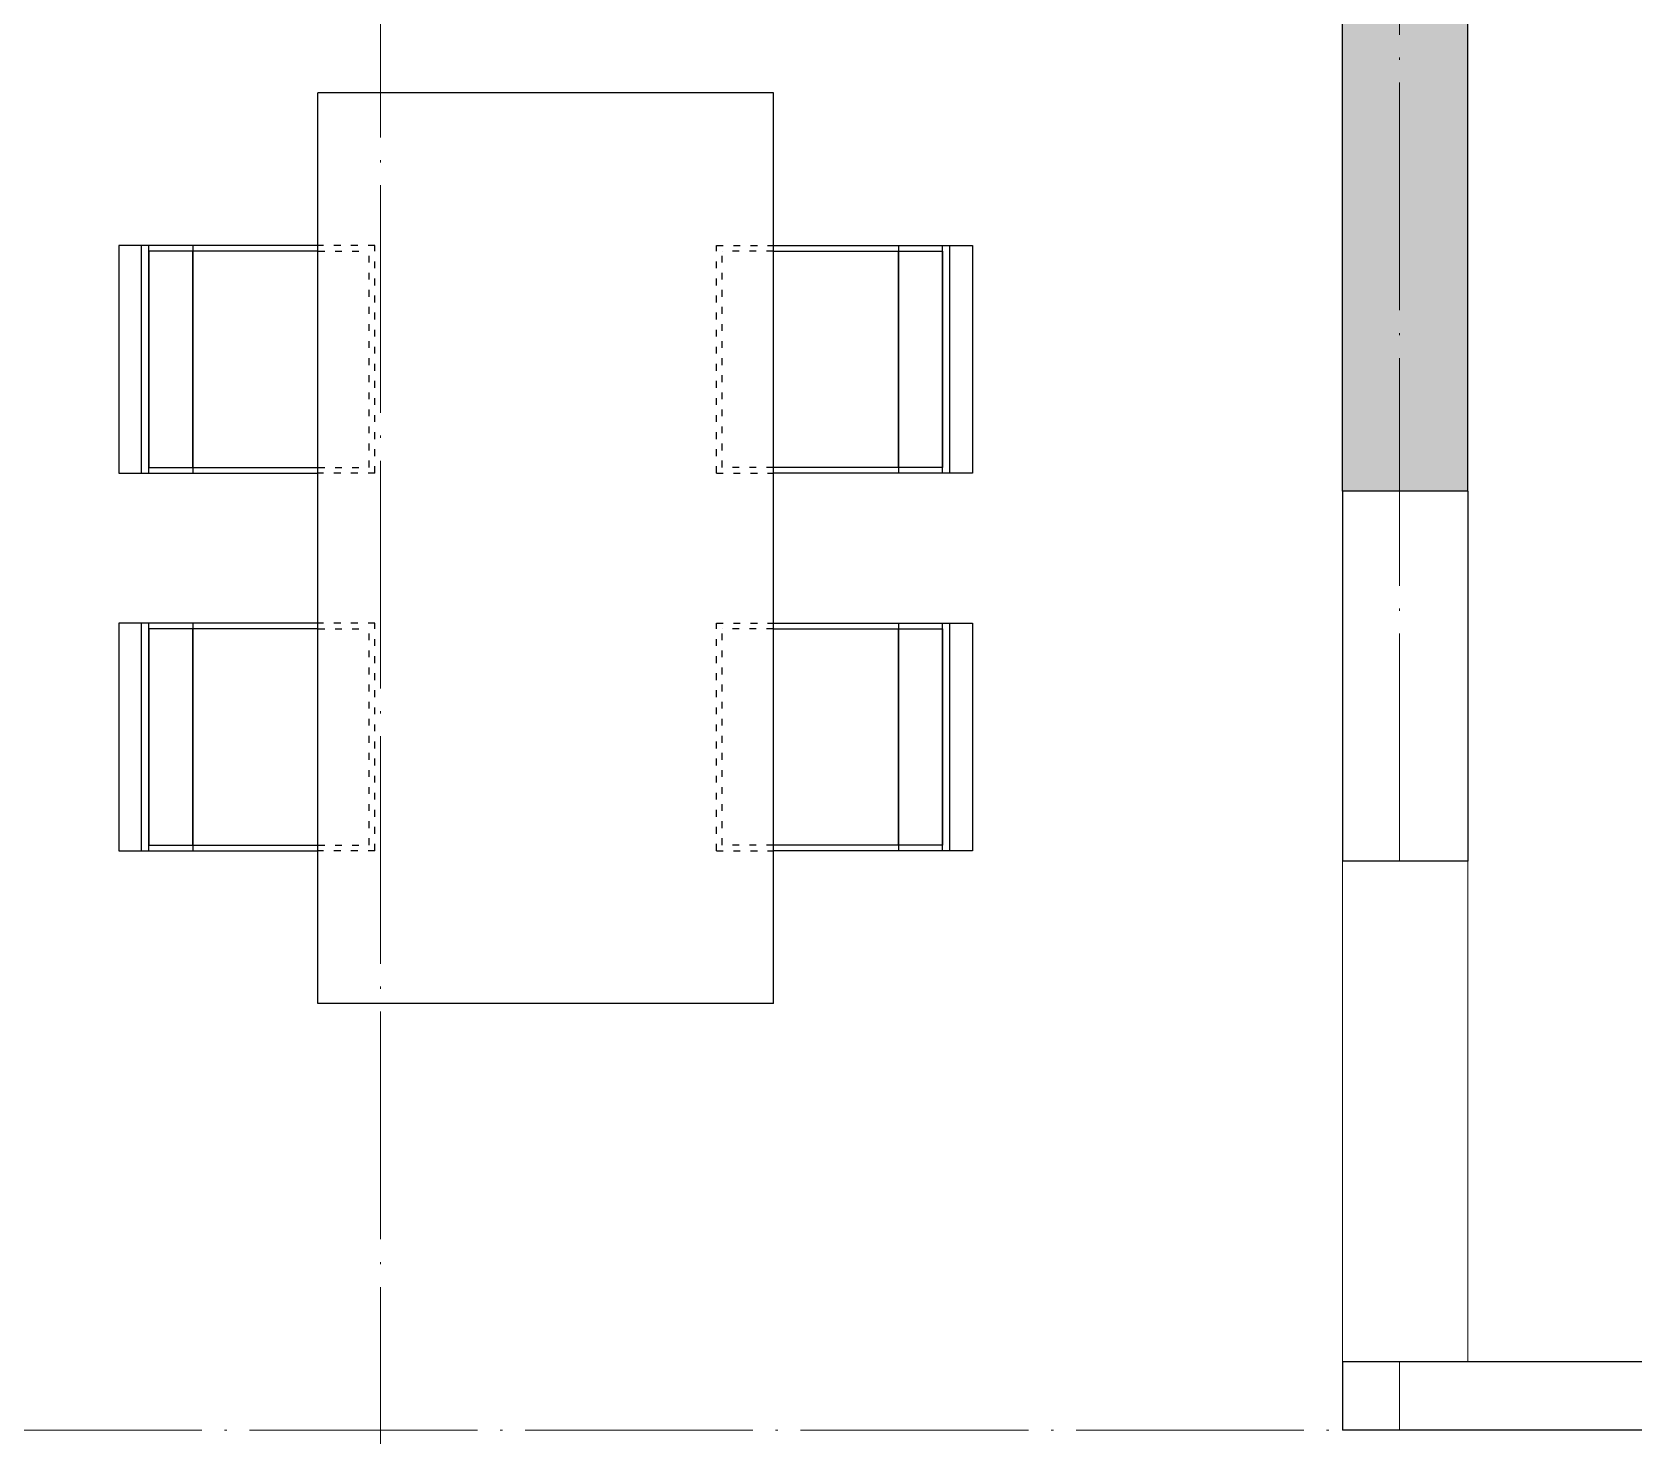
# Model space of a CAD drawing. Header units: inches. Extents: x -50945 to 250244, y -404780 to 18493.
# Drawn here: x 63788 to 66602, y -59199 to -56732 of the extents above; entities that cross this region are included whole.
import ezdxf

# ---------------------------------------------------------------- set-up
doc = ezdxf.new("R2010")
doc.units = ezdxf.units.IN
doc.header["$MEASUREMENT"] = 0
doc.linetypes.add('ACAD_ISO03W100', pattern=[30, 12, -18])
doc.linetypes.add('DOTE', pattern=[2.42, 2, -0.2, 0.02, -0.2])
for name, color, linetype in [('D-ARCHI', 250, 'Continuous'), ('EVH 立面填充', 8, 'Continuous'), ('IBS-182-原建筑非承重墙', 150, 'Continuous'), ('IBS-200-原建筑承重墙柱', 200, 'Continuous'), ('IFF-51-活动家具', 51, 'Continuous')]:
    doc.layers.add(name, color=color, linetype=linetype)
doc.layers.add('门', color=65, linetype='Continuous', lineweight=13)

msp = doc.modelspace()

# ---------------------------------------------------------------- hatches: boundary and pattern name
at = {"layer": 'EVH 立面填充'}
h = msp.add_hatch(color=256, dxfattribs=at)
h.dxf.hatch_style = 1
h.paths.add_polyline_path([(66089.86, -56088.57), (66089.86, -57538.57), (66309.86, -57538.57), (66309.86, -55848.57), (65879.86, -55848.57), (65879.86, -56088.57)])

# ---------------------------------------------------------------- linework, layer by layer
at = {"layer": 'D-ARCHI', "color": 251, "linetype": 'DOTE', "lineweight": 5, "ltscale": 200}
for p, q in [((64399.56, -66596.9), (64399.56, -51648.32)), ((66189.86, -58188.57), (66189.86, -51648.32)), ((66189.86, -59188.57), (66189.86, -59068.57)), ((71829.86, -59188.57), (51502.61, -59188.57))]:
    msp.add_line(p, q, dxfattribs=at)
at = {"layer": 'IBS-182-原建筑非承重墙'}
for p, q in [((66089.86, -57538.57), (66089.86, -58188.57)), ((66309.86, -57538.57), (66309.86, -58188.57)), ((66309.86, -58188.57), (66089.86, -58188.57)), ((68129.86, -59068.57), (66089.86, -59068.57)), ((66089.86, -59068.57), (66089.86, -59188.57)), ((68129.86, -59188.57), (66089.86, -59188.57)), ((66409.86, -59188.57), (66089.86, -59188.57))]:
    msp.add_line(p, q, dxfattribs=at)
at = {"layer": 'IBS-200-原建筑承重墙柱', "ltscale": 0.02}
for p, q in [((66309.86, -57538.57), (66309.86, -55848.57)), ((66089.86, -57538.57), (66089.86, -56088.57)), ((66309.86, -57538.57), (66089.86, -57538.57))]:
    msp.add_line(p, q, dxfattribs=at)
at = {"layer": 'IFF-51-活动家具'}
for p, q in [((65089.86, -56838.57, 0), (64289.86, -56838.57, 0)), ((64289.86, -58438.57, 0), (64289.86, -56838.57)), ((65089.86, -58438.57), (65089.86, -56838.57)), ((64289.86, -57106.79, 0), (63939.86, -57106.79, 0)), ((63939.86, -57106.79, 0), (63939.86, -57506.79, 0)), ((63979.86, -57106.79, 0), (63939.86, -57106.79, 0)), ((63979.86, -57506.79, 0), (63979.86, -57106.79, 0)), ((63992.63, -57506.79, 0), (63992.63, -57106.79, 0)), ((63992.63, -57116.79, 0), (63992.63, -57496.79, 0)), ((64069.86, -57116.79, 0), (63992.63, -57116.79, 0)), ((64069.86, -57106.79, 0), (64069.86, -57506.79, 0)), ((64069.86, -57116.79, 0), (64069.86, -57496.79, 0)), ((64289.86, -57116.79, 0), (64069.86, -57116.79, 0)), ((64069.86, -57496.79, 0), (64069.86, -57116.79, 0)), ((65089.86, -57106.79, 0), (65439.86, -57106.79, 0)), ((65089.86, -57116.79, 0), (65309.86, -57116.79, 0)), ((65309.86, -57106.79, 0), (65309.86, -57506.79, 0)), ((65309.86, -57116.79, 0), (65309.86, -57496.79, 0)), ((65309.86, -57496.79, 0), (65309.86, -57116.79, 0)), ((65309.86, -57116.79, 0), (65387.1, -57116.79, 0)), ((65387.1, -57506.79, 0), (65387.1, -57106.79, 0)), ((65387.1, -57116.79, 0), (65387.1, -57496.79, 0)), ((65399.86, -57506.79, 0), (65399.86, -57106.79, 0)), ((65399.86, -57106.79, 0), (65439.86, -57106.79, 0)), ((65439.86, -57106.79, 0), (65439.86, -57506.79, 0)), ((63939.86, -57506.79, 0), (64289.86, -57506.79, 0)), ((63939.86, -57506.79, 0), (63979.86, -57506.79, 0)), ((63992.63, -57496.79, 0), (64069.86, -57496.79, 0)), ((64069.86, -57496.79, 0), (64289.86, -57496.79, 0)), ((65439.86, -57506.79, 0), (65089.86, -57506.79, 0)), ((65309.86, -57496.79, 0), (65089.87, -57496.79, 0)), ((65387.1, -57496.79, 0), (65309.86, -57496.79, 0)), ((65439.86, -57506.79, 0), (65399.86, -57506.79, 0)), ((64289.86, -57770.39, 0), (63939.86, -57770.39, 0)), ((63939.86, -57770.39, 0), (63939.86, -58170.39, 0)), ((63979.86, -57770.39, 0), (63939.86, -57770.39, 0)), ((63979.86, -58170.39, 0), (63979.86, -57770.39, 0)), ((63992.63, -58170.39, 0), (63992.63, -57770.39, 0)), ((64069.86, -57770.39, 0), (64069.86, -58170.39, 0)), ((65089.86, -57770.39, 0), (65439.86, -57770.39, 0)), ((65309.86, -57770.39, 0), (65309.86, -58170.39, 0)), ((65387.1, -58170.39, 0), (65387.1, -57770.39, 0)), ((65399.86, -58170.39, 0), (65399.86, -57770.39, 0)), ((65399.86, -57770.39, 0), (65439.86, -57770.39, 0)), ((65439.86, -57770.39, 0), (65439.86, -58170.39, 0)), ((63992.63, -57780.39, 0), (63992.63, -58160.39, 0)), ((64069.86, -57780.39, 0), (63992.63, -57780.39, 0)), ((64069.86, -57780.39, 0), (64069.86, -58160.39, 0)), ((64289.86, -57780.39, 0), (64069.86, -57780.39, 0)), ((64069.86, -58160.39, 0), (64069.86, -57780.39, 0)), ((65089.86, -57780.39, 0), (65309.86, -57780.39, 0)), ((65309.86, -57780.39, 0), (65309.86, -58160.39, 0)), ((65309.86, -58160.39, 0), (65309.86, -57780.39, 0)), ((65309.86, -57780.39, 0), (65387.1, -57780.39, 0)), ((65387.1, -57780.39, 0), (65387.1, -58160.39, 0)), ((63992.63, -58160.39, 0), (64069.86, -58160.39, 0)), ((64069.86, -58160.39, 0), (64289.86, -58160.39, 0)), ((65309.86, -58160.39, 0), (65089.87, -58160.39, 0)), ((65387.1, -58160.39, 0), (65309.86, -58160.39, 0)), ((63939.86, -58170.39, 0), (64289.86, -58170.39, 0)), ((63939.86, -58170.39, 0), (63979.86, -58170.39, 0)), ((65439.86, -58170.39, 0), (65089.86, -58170.39, 0)), ((65439.86, -58170.39, 0), (65399.86, -58170.39, 0)), ((65089.86, -58438.57, 0), (64289.86, -58438.57, 0))]:
    msp.add_line(p, q, dxfattribs=at)
at = {"layer": 'IFF-51-活动家具', "linetype": 'ACAD_ISO03W100'}
for p, q in [((64389.86, -57106.79, 0), (64289.86, -57106.79, 0)), ((64289.86, -57116.79, 0), (64379.86, -57116.79, 0)), ((64379.86, -57496.79, 0), (64379.86, -57116.79, 0)), ((64389.86, -57506.79, 0), (64389.86, -57106.79, 0)), ((64989.86, -57506.79, 0), (64989.86, -57106.79, 0)), ((64989.86, -57106.79, 0), (65089.86, -57106.79, 0)), ((64999.86, -57496.79, 0), (64999.86, -57116.79, 0)), ((65089.87, -57116.79, 0), (64999.86, -57116.79, 0)), ((64289.86, -57496.79, 0), (64379.86, -57496.79, 0)), ((64389.86, -57506.79, 0), (64289.86, -57506.79, 0)), ((64989.86, -57506.79, 0), (65089.86, -57506.79, 0)), ((65089.87, -57496.79, 0), (64999.86, -57496.79, 0)), ((64389.86, -57770.39, 0), (64289.86, -57770.39, 0)), ((64389.86, -58170.39, 0), (64389.86, -57770.39, 0)), ((64989.86, -58170.39, 0), (64989.86, -57770.39, 0)), ((64989.86, -57770.39, 0), (65089.86, -57770.39, 0)), ((64289.86, -57780.39, 0), (64379.86, -57780.39, 0)), ((64379.86, -58160.39, 0), (64379.86, -57780.39, 0)), ((64999.86, -58160.39, 0), (64999.86, -57780.39, 0)), ((65089.87, -57780.39, 0), (64999.86, -57780.39, 0)), ((64289.86, -58160.39, 0), (64379.86, -58160.39, 0)), ((65089.87, -58160.39, 0), (64999.86, -58160.39, 0)), ((64389.86, -58170.39, 0), (64289.86, -58170.39, 0)), ((64989.86, -58170.39, 0), (65089.86, -58170.39, 0))]:
    msp.add_line(p, q, dxfattribs=at)
at = {"layer": '门', "color": 8, "lineweight": 5}
msp.add_lwpolyline([(66309.86, -58188.57), (66089.86, -58188.57), (66089.86, -59068.57), (66309.86, -59068.57)], close=True, dxfattribs=at)

doc.saveas('drawing.dxf')
